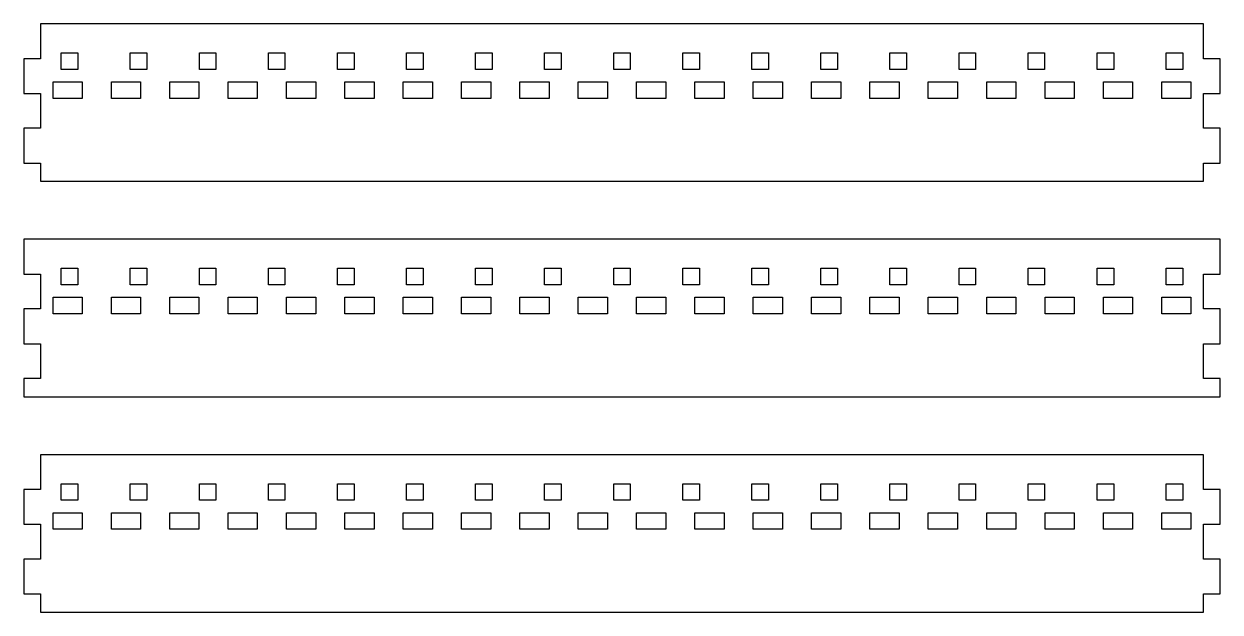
# Model space of a CAD drawing. Header units: metres. Extents: x -299 to 289, y -680 to 587.
# Drawn here: x 0 to 288.7, y -204 to -62 of the extents above; entities that cross this region are included whole.
import ezdxf

# ---------------------------------------------------------------- set-up
doc = ezdxf.new("R2010")
doc.units = ezdxf.units.M

msp = doc.modelspace()

# ---------------------------------------------------------------- linework, layer by layer
for p, q in [((284.667, -62), (4, -62)), ((4, -62), (4, -70.4)), ((284.667, -70.4), (284.667, -62)), ((9, -73), (9, -69)), ((9, -69), (13, -69)), ((13, -69), (13, -73)), ((25.6667, -73), (25.6667, -69)), ((25.6667, -69), (29.6667, -69)), ((29.6667, -69), (29.6667, -73)), ((42.3333, -73), (42.3333, -69)), ((42.3333, -69), (46.3333, -69)), ((46.3333, -69), (46.3333, -73)), ((59, -73), (59, -69)), ((59, -69), (63, -69)), ((63, -69), (63, -73)), ((75.6667, -73), (75.6667, -69)), ((75.6667, -69), (79.6667, -69)), ((79.6667, -69), (79.6667, -73)), ((92.3333, -73), (92.3333, -69)), ((92.3333, -69), (96.3333, -69)), ((96.3333, -69), (96.3333, -73)), ((109, -73), (109, -69)), ((109, -69), (113, -69)), ((113, -69), (113, -73)), ((125.667, -73), (125.667, -69)), ((125.667, -69), (129.667, -69)), ((129.667, -69), (129.667, -73)), ((142.333, -73), (142.333, -69)), ((142.333, -69), (146.333, -69)), ((146.333, -69), (146.333, -73)), ((159, -73), (159, -69)), ((159, -69), (163, -69)), ((163, -69), (163, -73)), ((175.667, -73), (175.667, -69)), ((175.667, -69), (179.667, -69)), ((179.667, -69), (179.667, -73)), ((192.333, -73), (192.333, -69)), ((192.333, -69), (196.333, -69)), ((196.333, -69), (196.333, -73)), ((209, -73), (209, -69)), ((209, -69), (213, -69)), ((213, -69), (213, -73)), ((225.667, -73), (225.667, -69)), ((225.667, -69), (229.667, -69)), ((229.667, -69), (229.667, -73)), ((242.333, -73), (242.333, -69)), ((242.333, -69), (246.333, -69)), ((246.333, -69), (246.333, -73)), ((259, -73), (259, -69)), ((259, -69), (263, -69)), ((263, -69), (263, -73)), ((275.667, -73), (275.667, -69)), ((275.667, -69), (279.667, -69)), ((279.667, -69), (279.667, -73)), ((4, -70.4), (0, -70.4)), ((0, -70.4), (0, -78.8)), ((288.667, -70.4), (284.667, -70.4)), ((288.667, -78.8), (288.667, -70.4)), ((13, -73), (9, -73)), ((29.6667, -73), (25.6667, -73)), ((46.3333, -73), (42.3333, -73)), ((63, -73), (59, -73)), ((79.6667, -73), (75.6667, -73)), ((96.3333, -73), (92.3333, -73)), ((113, -73), (109, -73)), ((129.667, -73), (125.667, -73)), ((146.333, -73), (142.333, -73)), ((163, -73), (159, -73)), ((179.667, -73), (175.667, -73)), ((196.333, -73), (192.333, -73)), ((213, -73), (209, -73)), ((229.667, -73), (225.667, -73)), ((246.333, -73), (242.333, -73)), ((263, -73), (259, -73)), ((279.667, -73), (275.667, -73)), ((7.0407, -80), (7.0407, -76)), ((7.0407, -76), (14.0813, -76)), ((14.0813, -76), (14.0813, -80)), ((21.1219, -80), (21.1219, -76)), ((21.1219, -76), (28.1626, -76)), ((28.1626, -76), (28.1626, -80)), ((35.2032, -80), (35.2032, -76)), ((35.2032, -76), (42.2439, -76)), ((42.2439, -76), (42.2439, -80)), ((49.2845, -80), (49.2845, -76)), ((49.2845, -76), (56.3252, -76)), ((56.3252, -76), (56.3252, -80)), ((63.3658, -80), (63.3658, -76)), ((63.3658, -76), (70.4065, -76)), ((70.4065, -76), (70.4065, -80)), ((77.4471, -80), (77.4471, -76)), ((77.4471, -76), (84.4878, -76)), ((84.4878, -76), (84.4878, -80)), ((91.5284, -80), (91.5284, -76)), ((91.5284, -76), (98.5691, -76)), ((98.5691, -76), (98.5691, -80)), ((105.61, -80), (105.61, -76)), ((105.61, -76), (112.65, -76)), ((112.65, -76), (112.65, -80)), ((119.691, -80), (119.691, -76)), ((119.691, -76), (126.732, -76)), ((126.732, -76), (126.732, -80)), ((133.772, -80), (133.772, -76)), ((133.772, -76), (140.813, -76)), ((140.813, -76), (140.813, -80)), ((147.854, -80), (147.854, -76)), ((147.854, -76), (154.894, -76)), ((154.894, -76), (154.894, -80)), ((161.935, -80), (161.935, -76)), ((161.935, -76), (168.976, -76)), ((168.976, -76), (168.976, -80)), ((176.016, -80), (176.016, -76)), ((176.016, -76), (183.057, -76)), ((183.057, -76), (183.057, -80)), ((190.098, -80), (190.098, -76)), ((190.098, -76), (197.138, -76)), ((197.138, -76), (197.138, -80)), ((204.179, -80), (204.179, -76)), ((204.179, -76), (211.219, -76)), ((211.219, -76), (211.219, -80)), ((218.26, -80), (218.26, -76)), ((218.26, -76), (225.301, -76)), ((225.301, -76), (225.301, -80)), ((232.341, -80), (232.341, -76)), ((232.341, -76), (239.382, -76)), ((239.382, -76), (239.382, -80)), ((246.423, -80), (246.423, -76)), ((246.423, -76), (253.463, -76)), ((253.463, -76), (253.463, -80)), ((260.504, -80), (260.504, -76)), ((260.504, -76), (267.545, -76)), ((267.545, -76), (267.545, -80)), ((274.585, -80), (274.585, -76)), ((274.585, -76), (281.626, -76)), ((281.626, -76), (281.626, -80)), ((0, -78.8), (4, -78.8)), ((4, -78.8), (4, -87.2)), ((14.0813, -80), (7.0407, -80)), ((28.1626, -80), (21.1219, -80)), ((42.2439, -80), (35.2032, -80)), ((56.3252, -80), (49.2845, -80)), ((70.4065, -80), (63.3658, -80)), ((84.4878, -80), (77.4471, -80)), ((98.5691, -80), (91.5284, -80)), ((112.65, -80), (105.61, -80)), ((126.732, -80), (119.691, -80)), ((140.813, -80), (133.772, -80)), ((154.894, -80), (147.854, -80)), ((168.976, -80), (161.935, -80)), ((183.057, -80), (176.016, -80)), ((197.138, -80), (190.098, -80)), ((211.219, -80), (204.179, -80)), ((225.301, -80), (218.26, -80)), ((239.382, -80), (232.341, -80)), ((253.463, -80), (246.423, -80)), ((267.545, -80), (260.504, -80)), ((281.626, -80), (274.585, -80)), ((284.667, -87.2), (284.667, -78.8)), ((284.667, -78.8), (288.667, -78.8)), ((4, -87.2), (0, -87.2)), ((0, -87.2), (0, -95.6)), ((288.667, -87.2), (284.667, -87.2)), ((288.667, -95.6), (288.667, -87.2)), ((0, -95.6), (4, -95.6)), ((4, -95.6), (4, -100)), ((284.667, -95.6), (288.667, -95.6)), ((284.667, -100), (284.667, -95.6)), ((4, -100), (284.667, -100)), ((288.667, -114), (0, -114)), ((0, -114), (0, -122.4)), ((288.667, -122.4), (288.667, -114)), ((9, -125), (9, -121)), ((9, -121), (13, -121)), ((13, -121), (13, -125)), ((25.6667, -125), (25.6667, -121)), ((25.6667, -121), (29.6667, -121)), ((29.6667, -121), (29.6667, -125)), ((42.3333, -125), (42.3333, -121)), ((42.3333, -121), (46.3333, -121)), ((46.3333, -121), (46.3333, -125)), ((59, -125), (59, -121)), ((59, -121), (63, -121)), ((63, -121), (63, -125)), ((75.6667, -125), (75.6667, -121)), ((75.6667, -121), (79.6667, -121)), ((79.6667, -121), (79.6667, -125)), ((92.3333, -125), (92.3333, -121)), ((92.3333, -121), (96.3333, -121)), ((96.3333, -121), (96.3333, -125)), ((109, -125), (109, -121)), ((109, -121), (113, -121)), ((113, -121), (113, -125)), ((125.667, -125), (125.667, -121)), ((125.667, -121), (129.667, -121)), ((129.667, -121), (129.667, -125)), ((142.333, -125), (142.333, -121)), ((142.333, -121), (146.333, -121)), ((146.333, -121), (146.333, -125)), ((159, -125), (159, -121)), ((159, -121), (163, -121)), ((163, -121), (163, -125)), ((175.667, -125), (175.667, -121)), ((175.667, -121), (179.667, -121)), ((179.667, -121), (179.667, -125)), ((192.333, -125), (192.333, -121)), ((192.333, -121), (196.333, -121)), ((196.333, -121), (196.333, -125)), ((209, -125), (209, -121)), ((209, -121), (213, -121)), ((213, -121), (213, -125)), ((225.667, -125), (225.667, -121)), ((225.667, -121), (229.667, -121)), ((229.667, -121), (229.667, -125)), ((242.333, -125), (242.333, -121)), ((242.333, -121), (246.333, -121)), ((246.333, -121), (246.333, -125)), ((259, -125), (259, -121)), ((259, -121), (263, -121)), ((263, -121), (263, -125)), ((275.667, -125), (275.667, -121)), ((275.667, -121), (279.667, -121)), ((279.667, -121), (279.667, -125)), ((0, -122.4), (4, -122.4)), ((4, -122.4), (4, -130.8)), ((284.667, -130.8), (284.667, -122.4)), ((284.667, -122.4), (288.667, -122.4)), ((13, -125), (9, -125)), ((29.6667, -125), (25.6667, -125)), ((46.3333, -125), (42.3333, -125)), ((63, -125), (59, -125)), ((79.6667, -125), (75.6667, -125)), ((96.3333, -125), (92.3333, -125)), ((113, -125), (109, -125)), ((129.667, -125), (125.667, -125)), ((146.333, -125), (142.333, -125)), ((163, -125), (159, -125)), ((179.667, -125), (175.667, -125)), ((196.333, -125), (192.333, -125)), ((213, -125), (209, -125)), ((229.667, -125), (225.667, -125)), ((246.333, -125), (242.333, -125)), ((263, -125), (259, -125)), ((279.667, -125), (275.667, -125)), ((7.0407, -132), (7.0407, -128)), ((7.0407, -128), (14.0813, -128)), ((14.0813, -128), (14.0813, -132)), ((21.1219, -132), (21.1219, -128)), ((21.1219, -128), (28.1626, -128)), ((28.1626, -128), (28.1626, -132)), ((35.2032, -132), (35.2032, -128)), ((35.2032, -128), (42.2439, -128)), ((42.2439, -128), (42.2439, -132)), ((49.2845, -132), (49.2845, -128)), ((49.2845, -128), (56.3252, -128)), ((56.3252, -128), (56.3252, -132)), ((63.3658, -132), (63.3658, -128)), ((63.3658, -128), (70.4065, -128)), ((70.4065, -128), (70.4065, -132)), ((77.4471, -132), (77.4471, -128)), ((77.4471, -128), (84.4878, -128)), ((84.4878, -128), (84.4878, -132)), ((91.5284, -132), (91.5284, -128)), ((91.5284, -128), (98.5691, -128)), ((98.5691, -128), (98.5691, -132)), ((105.61, -132), (105.61, -128)), ((105.61, -128), (112.65, -128)), ((112.65, -128), (112.65, -132)), ((119.691, -132), (119.691, -128)), ((119.691, -128), (126.732, -128)), ((126.732, -128), (126.732, -132)), ((133.772, -132), (133.772, -128)), ((133.772, -128), (140.813, -128)), ((140.813, -128), (140.813, -132)), ((147.854, -132), (147.854, -128)), ((147.854, -128), (154.894, -128)), ((154.894, -128), (154.894, -132)), ((161.935, -132), (161.935, -128)), ((161.935, -128), (168.976, -128)), ((168.976, -128), (168.976, -132)), ((176.016, -132), (176.016, -128)), ((176.016, -128), (183.057, -128)), ((183.057, -128), (183.057, -132)), ((190.098, -132), (190.098, -128)), ((190.098, -128), (197.138, -128)), ((197.138, -128), (197.138, -132)), ((204.179, -132), (204.179, -128)), ((204.179, -128), (211.219, -128)), ((211.219, -128), (211.219, -132)), ((218.26, -132), (218.26, -128)), ((218.26, -128), (225.301, -128)), ((225.301, -128), (225.301, -132)), ((232.341, -132), (232.341, -128)), ((232.341, -128), (239.382, -128)), ((239.382, -128), (239.382, -132)), ((246.423, -132), (246.423, -128)), ((246.423, -128), (253.463, -128)), ((253.463, -128), (253.463, -132)), ((260.504, -132), (260.504, -128)), ((260.504, -128), (267.545, -128)), ((267.545, -128), (267.545, -132)), ((274.585, -132), (274.585, -128)), ((274.585, -128), (281.626, -128)), ((281.626, -128), (281.626, -132)), ((4, -130.8), (0, -130.8)), ((0, -130.8), (0, -139.2)), ((14.0813, -132), (7.0407, -132)), ((28.1626, -132), (21.1219, -132)), ((42.2439, -132), (35.2032, -132)), ((56.3252, -132), (49.2845, -132)), ((70.4065, -132), (63.3658, -132)), ((84.4878, -132), (77.4471, -132)), ((98.5691, -132), (91.5284, -132)), ((112.65, -132), (105.61, -132)), ((126.732, -132), (119.691, -132)), ((140.813, -132), (133.772, -132)), ((154.894, -132), (147.854, -132)), ((168.976, -132), (161.935, -132)), ((183.057, -132), (176.016, -132)), ((197.138, -132), (190.098, -132)), ((211.219, -132), (204.179, -132)), ((225.301, -132), (218.26, -132)), ((239.382, -132), (232.341, -132)), ((253.463, -132), (246.423, -132)), ((267.545, -132), (260.504, -132)), ((281.626, -132), (274.585, -132)), ((288.667, -130.8), (284.667, -130.8)), ((288.667, -139.2), (288.667, -130.8)), ((0, -139.2), (4, -139.2)), ((4, -139.2), (4, -147.6)), ((284.667, -147.6), (284.667, -139.2)), ((284.667, -139.2), (288.667, -139.2)), ((4, -147.6), (0, -147.6)), ((0, -147.6), (0, -152)), ((288.667, -147.6), (284.667, -147.6)), ((288.667, -152), (288.667, -147.6)), ((0, -152), (288.667, -152)), ((284.667, -166), (4, -166)), ((4, -166), (4, -174.4)), ((284.667, -174.4), (284.667, -166)), ((9, -177), (9, -173)), ((9, -173), (13, -173)), ((13, -173), (13, -177)), ((25.6667, -177), (25.6667, -173)), ((25.6667, -173), (29.6667, -173)), ((29.6667, -173), (29.6667, -177)), ((42.3333, -177), (42.3333, -173)), ((42.3333, -173), (46.3333, -173)), ((46.3333, -173), (46.3333, -177)), ((59, -177), (59, -173)), ((59, -173), (63, -173)), ((63, -173), (63, -177)), ((75.6667, -177), (75.6667, -173)), ((75.6667, -173), (79.6667, -173)), ((79.6667, -173), (79.6667, -177)), ((92.3333, -177), (92.3333, -173)), ((92.3333, -173), (96.3333, -173)), ((96.3333, -173), (96.3333, -177)), ((109, -177), (109, -173)), ((109, -173), (113, -173)), ((113, -173), (113, -177)), ((125.667, -177), (125.667, -173)), ((125.667, -173), (129.667, -173)), ((129.667, -173), (129.667, -177)), ((142.333, -177), (142.333, -173)), ((142.333, -173), (146.333, -173)), ((146.333, -173), (146.333, -177)), ((159, -177), (159, -173)), ((159, -173), (163, -173)), ((163, -173), (163, -177)), ((175.667, -177), (175.667, -173)), ((175.667, -173), (179.667, -173)), ((179.667, -173), (179.667, -177)), ((192.333, -177), (192.333, -173)), ((192.333, -173), (196.333, -173)), ((196.333, -173), (196.333, -177)), ((209, -177), (209, -173)), ((209, -173), (213, -173)), ((213, -173), (213, -177)), ((225.667, -177), (225.667, -173)), ((225.667, -173), (229.667, -173)), ((229.667, -173), (229.667, -177)), ((242.333, -177), (242.333, -173)), ((242.333, -173), (246.333, -173)), ((246.333, -173), (246.333, -177)), ((259, -177), (259, -173)), ((259, -173), (263, -173)), ((263, -173), (263, -177)), ((275.667, -177), (275.667, -173)), ((275.667, -173), (279.667, -173)), ((279.667, -173), (279.667, -177)), ((4, -174.4), (0, -174.4)), ((0, -174.4), (0, -182.8)), ((288.667, -174.4), (284.667, -174.4)), ((288.667, -182.8), (288.667, -174.4)), ((13, -177), (9, -177)), ((29.6667, -177), (25.6667, -177)), ((46.3333, -177), (42.3333, -177)), ((63, -177), (59, -177)), ((79.6667, -177), (75.6667, -177)), ((96.3333, -177), (92.3333, -177)), ((113, -177), (109, -177)), ((129.667, -177), (125.667, -177)), ((146.333, -177), (142.333, -177)), ((163, -177), (159, -177)), ((179.667, -177), (175.667, -177)), ((196.333, -177), (192.333, -177)), ((213, -177), (209, -177)), ((229.667, -177), (225.667, -177)), ((246.333, -177), (242.333, -177)), ((263, -177), (259, -177)), ((279.667, -177), (275.667, -177)), ((7.0407, -184), (7.0407, -180)), ((7.0407, -180), (14.0813, -180)), ((14.0813, -180), (14.0813, -184)), ((21.1219, -184), (21.1219, -180)), ((21.1219, -180), (28.1626, -180)), ((28.1626, -180), (28.1626, -184)), ((35.2032, -184), (35.2032, -180)), ((35.2032, -180), (42.2439, -180)), ((42.2439, -180), (42.2439, -184)), ((49.2845, -184), (49.2845, -180)), ((49.2845, -180), (56.3252, -180)), ((56.3252, -180), (56.3252, -184)), ((63.3658, -184), (63.3658, -180)), ((63.3658, -180), (70.4065, -180)), ((70.4065, -180), (70.4065, -184)), ((77.4471, -184), (77.4471, -180)), ((77.4471, -180), (84.4878, -180)), ((84.4878, -180), (84.4878, -184)), ((91.5284, -184), (91.5284, -180)), ((91.5284, -180), (98.5691, -180)), ((98.5691, -180), (98.5691, -184)), ((105.61, -184), (105.61, -180)), ((105.61, -180), (112.65, -180)), ((112.65, -180), (112.65, -184)), ((119.691, -184), (119.691, -180)), ((119.691, -180), (126.732, -180)), ((126.732, -180), (126.732, -184)), ((133.772, -184), (133.772, -180)), ((133.772, -180), (140.813, -180)), ((140.813, -180), (140.813, -184)), ((147.854, -184), (147.854, -180)), ((147.854, -180), (154.894, -180)), ((154.894, -180), (154.894, -184)), ((161.935, -184), (161.935, -180)), ((161.935, -180), (168.976, -180)), ((168.976, -180), (168.976, -184)), ((176.016, -184), (176.016, -180)), ((176.016, -180), (183.057, -180)), ((183.057, -180), (183.057, -184)), ((190.098, -184), (190.098, -180)), ((190.098, -180), (197.138, -180)), ((197.138, -180), (197.138, -184)), ((204.179, -184), (204.179, -180)), ((204.179, -180), (211.219, -180)), ((211.219, -180), (211.219, -184)), ((218.26, -184), (218.26, -180)), ((218.26, -180), (225.301, -180)), ((225.301, -180), (225.301, -184)), ((232.341, -184), (232.341, -180)), ((232.341, -180), (239.382, -180)), ((239.382, -180), (239.382, -184)), ((246.423, -184), (246.423, -180)), ((246.423, -180), (253.463, -180)), ((253.463, -180), (253.463, -184)), ((260.504, -184), (260.504, -180)), ((260.504, -180), (267.545, -180)), ((267.545, -180), (267.545, -184)), ((274.585, -184), (274.585, -180)), ((274.585, -180), (281.626, -180)), ((281.626, -180), (281.626, -184)), ((0, -182.8), (4, -182.8)), ((4, -182.8), (4, -191.2)), ((14.0813, -184), (7.0407, -184)), ((28.1626, -184), (21.1219, -184)), ((42.2439, -184), (35.2032, -184)), ((56.3252, -184), (49.2845, -184)), ((70.4065, -184), (63.3658, -184)), ((84.4878, -184), (77.4471, -184)), ((98.5691, -184), (91.5284, -184)), ((112.65, -184), (105.61, -184)), ((126.732, -184), (119.691, -184)), ((140.813, -184), (133.772, -184)), ((154.894, -184), (147.854, -184)), ((168.976, -184), (161.935, -184)), ((183.057, -184), (176.016, -184)), ((197.138, -184), (190.098, -184)), ((211.219, -184), (204.179, -184)), ((225.301, -184), (218.26, -184)), ((239.382, -184), (232.341, -184)), ((253.463, -184), (246.423, -184)), ((267.545, -184), (260.504, -184)), ((281.626, -184), (274.585, -184)), ((284.667, -191.2), (284.667, -182.8)), ((284.667, -182.8), (288.667, -182.8)), ((4, -191.2), (0, -191.2)), ((0, -191.2), (0, -199.6)), ((288.667, -191.2), (284.667, -191.2)), ((288.667, -199.6), (288.667, -191.2)), ((0, -199.6), (4, -199.6)), ((4, -199.6), (4, -204)), ((284.667, -199.6), (288.667, -199.6)), ((284.667, -204), (284.667, -199.6)), ((4, -204), (284.667, -204))]:
    msp.add_line(p, q)

doc.saveas('drawing.dxf')
